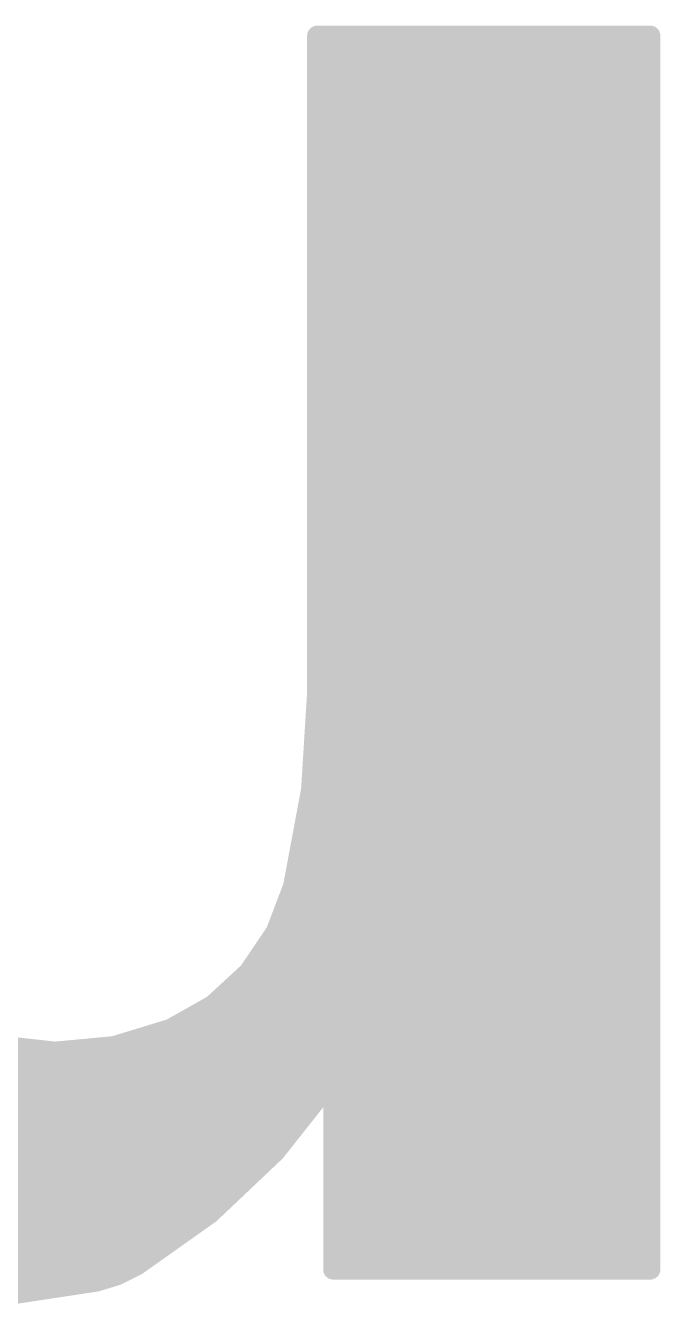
# Model space of a CAD drawing. Extents: x -15.6 to 82.7, y -6.5 to 54.7.
# Drawn here: x 36.22 to 37.023, y 44.209 to 45.834 of the extents above; entities that cross this region are included whole.
import ezdxf

# ---------------------------------------------------------------- set-up
doc = ezdxf.new("R2010")
doc.units = 0
doc.layers.add('21', color=41, linetype='CONTINUOUS')

msp = doc.modelspace()

# ---------------------------------------------------------------- linework, layer by layer
at = {"layer": '21', "const_width": 0.0127}
for points in [[(36.5887, 45.828, 1), (36.5887, 45.8153)], [(36.5951, 45.8216, 1), (36.5824, 45.8216)], [(37.0166, 45.8216, 1), (37.004, 45.8216)], [(37.0103, 45.8153, 1), (37.0103, 45.828)], [(36.5887, 45.8025, 1), (36.5887, 45.7899)], [(37.0103, 45.7899, 1), (37.0103, 45.8025)], [(36.5887, 45.7771, 1), (36.5887, 45.7645)], [(37.0103, 45.7645, 1), (37.0103, 45.7771)], [(36.5887, 45.7518, 1), (36.5887, 45.7391)], [(37.0103, 45.7391, 1), (37.0103, 45.7518)], [(36.5887, 45.7263, 1), (36.5887, 45.7137)], [(37.0103, 45.7137, 1), (37.0103, 45.7263)], [(36.5887, 45.7009, 1), (36.5887, 45.6883)], [(37.0103, 45.6883, 1), (37.0103, 45.7009)], [(36.5887, 45.6756, 1), (36.5887, 45.6629)], [(37.0103, 45.6629, 1), (37.0103, 45.6756)], [(36.5887, 45.6501, 1), (36.5887, 45.6375)], [(37.0103, 45.6375, 1), (37.0103, 45.6501)], [(36.5887, 45.6247, 1), (36.5887, 45.6121)], [(37.0103, 45.6121, 1), (37.0103, 45.6247)], [(36.5887, 45.5994, 1), (36.5887, 45.5867)], [(37.0103, 45.5867, 1), (37.0103, 45.5994)], [(36.5887, 45.5739, 1), (36.5887, 45.5613)], [(37.0103, 45.5613, 1), (37.0103, 45.5739)], [(36.5887, 45.5485, 1), (36.5887, 45.5359)], [(37.0103, 45.5359, 1), (37.0103, 45.5485)], [(36.5887, 45.5232, 1), (36.5887, 45.5105)], [(37.0103, 45.5105, 1), (37.0103, 45.5232)], [(36.5887, 45.4977, 1), (36.5887, 45.4851)], [(37.0103, 45.4851, 1), (37.0103, 45.4977)], [(36.5887, 45.4723, 1), (36.5887, 45.4597)], [(37.0103, 45.4597, 1), (37.0103, 45.4723)], [(36.5887, 45.447, 1), (36.5887, 45.4343)], [(37.0103, 45.4343, 1), (37.0103, 45.447)], [(36.5887, 45.4215, 1), (36.5887, 45.4089)], [(37.0103, 45.4089, 1), (37.0103, 45.4215)], [(36.5887, 45.3961, 1), (36.5887, 45.3835)], [(37.0103, 45.3835, 1), (37.0103, 45.3961)], [(36.5887, 45.3708, 1), (36.5887, 45.3581)], [(37.0103, 45.3581, 1), (37.0103, 45.3708)], [(36.5887, 45.3453, 1), (36.5887, 45.3327)], [(37.0103, 45.3327, 1), (37.0103, 45.3453)], [(36.5887, 45.3199, 1), (36.5887, 45.3073)], [(37.0103, 45.3073, 1), (37.0103, 45.3199)], [(36.5887, 45.2946, 1), (36.5887, 45.2819)], [(37.0103, 45.2819, 1), (37.0103, 45.2946)], [(36.5887, 45.2692, 1), (36.5887, 45.2565)], [(37.0103, 45.2565, 1), (37.0103, 45.2692)], [(36.5887, 45.2437, 1), (36.5887, 45.2311)], [(37.0103, 45.2311, 1), (37.0103, 45.2437)], [(36.5887, 45.2184, 1), (36.5887, 45.2057)], [(37.0103, 45.2057, 1), (37.0103, 45.2184)], [(36.5887, 45.193, 1), (36.5887, 45.1803)], [(37.0103, 45.1803, 1), (37.0103, 45.193)], [(36.5887, 45.1675, 1), (36.5887, 45.1549)], [(37.0103, 45.1549, 1), (37.0103, 45.1675)], [(36.5887, 45.1422, 1), (36.5887, 45.1295)], [(37.0103, 45.1295, 1), (37.0103, 45.1422)], [(36.5887, 45.1168, 1), (36.5887, 45.1041)], [(37.0103, 45.1041, 1), (37.0103, 45.1168)], [(36.5887, 45.0913, 1), (36.5887, 45.0787)], [(37.0103, 45.0787, 1), (37.0103, 45.0913)], [(36.5887, 45.066, 1), (36.5887, 45.0533)], [(37.0103, 45.0533, 1), (37.0103, 45.066)], [(36.5887, 45.0406, 1), (36.5887, 45.0279)], [(37.0103, 45.0279, 1), (37.0103, 45.0406)], [(36.5887, 45.0151, 1), (36.5887, 45.0025)], [(37.0103, 45.0025, 1), (37.0103, 45.0151)], [(36.595, 44.9906, 1), (36.5824, 44.9914)], [(36.5882, 44.9898, 1), (36.5882, 44.9771)], [(36.5824, 44.991, 1), (36.5951, 44.991)], [(37.0103, 44.9771, 1), (37.0103, 44.9898)], [(36.5867, 44.9644, 1), (36.5867, 44.9517)], [(37.0103, 44.9517, 1), (37.0103, 44.9644)], [(36.5851, 44.9389, 1), (36.5851, 44.9263)], [(37.0103, 44.9263, 1), (37.0103, 44.9389)], [(36.5835, 44.9136, 1), (36.5835, 44.9009)], [(37.0103, 44.9009, 1), (37.0103, 44.9136)], [(36.582, 44.8882, 1), (36.582, 44.8755)], [(37.0103, 44.8755, 1), (37.0103, 44.8882)], [(36.5747, 44.8673, 1), (36.5874, 44.8665)], [(36.5873, 44.8657, 1), (36.5748, 44.868)], [(36.5791, 44.8627, 1), (36.5791, 44.8501)], [(37.0103, 44.8501, 1), (37.0103, 44.8627)], [(36.5743, 44.8374, 1), (36.5743, 44.8247)], [(37.0103, 44.8247, 1), (37.0103, 44.8374)], [(36.5696, 44.812, 1), (36.5696, 44.7993)], [(37.0103, 44.7993, 1), (37.0103, 44.812)], [(36.5649, 44.7865, 1), (36.5649, 44.7739)], [(37.0103, 44.7739, 1), (37.0103, 44.7865)], [(36.5641, 44.7423, 1), (36.5523, 44.7469)], [(36.5601, 44.7612, 1), (36.5601, 44.7485)], [(37.0103, 44.7485, 1), (37.0103, 44.7612)], [(36.5524, 44.7358, 1), (36.5524, 44.7231)], [(36.552, 44.7458, 1), (36.5644, 44.7434)], [(37.0103, 44.7231, 1), (37.0103, 44.7358)], [(36.5428, 44.7103, 1), (36.5428, 44.6977)], [(37.0103, 44.6977, 1), (37.0103, 44.7103)], [(36.5305, 44.6894, 1), (36.5423, 44.6849)], [(36.5417, 44.6836, 1), (36.5311, 44.6907)], [(36.5307, 44.685, 1), (36.5307, 44.6723)], [(37.0103, 44.6723, 1), (37.0103, 44.685)], [(36.5135, 44.6596, 1), (36.5135, 44.6469)], [(37.0103, 44.6469, 1), (37.0103, 44.6596)], [(36.4967, 44.6397, 1), (36.5073, 44.6326)], [(36.5063, 44.6315, 1), (36.4977, 44.6409)], [(36.4929, 44.6341, 1), (36.4929, 44.6215)], [(37.0103, 44.6215, 1), (37.0103, 44.6341)], [(36.4654, 44.6088, 1), (36.4654, 44.5961)], [(37.0103, 44.5961, 1), (37.0103, 44.6088)], [(36.4525, 44.5992, 1), (36.4611, 44.5898)], [(36.46, 44.589, 1), (36.4537, 44.6)], [(36.4258, 44.5834, 1), (36.4258, 44.5707)], [(37.0103, 44.5707, 1), (37.0103, 44.5834)], [(36.3618, 44.5579, 1), (36.3618, 44.5453)], [(36.4002, 44.5698, 1), (36.4064, 44.5588)], [(36.4052, 44.5582, 1), (36.4014, 44.5704)], [(37.0103, 44.5453, 1), (37.0103, 44.5579)], [(36.2564, 44.5417, 1), (36.2576, 44.5291)], [(36.2563, 44.5291, 1), (36.2577, 44.5417)], [(36.3298, 44.5485, 1), (36.3335, 44.5363)], [(36.3322, 44.5361, 1), (36.331, 44.5487)], [(37.0103, 44.5199, 1), (37.0103, 44.5326)], [(37.0103, 44.4945, 1), (37.0103, 44.5072)], [(36.6065, 44.5046, 1), (36.6065, 44.492)], [(36.6115, 44.4944, 1), (36.6015, 44.5022)], [(36.6153, 44.4983, 1), (36.6027, 44.4983)], [(36.609, 44.492, 1), (36.609, 44.5046)], [(36.5884, 44.4691, 1), (36.5884, 44.4817)], [(36.609, 44.4817, 1), (36.609, 44.4691)], [(37.0103, 44.4691, 1), (37.0103, 44.4817)], [(36.5683, 44.4437, 1), (36.5683, 44.4564)], [(36.609, 44.4564, 1), (36.609, 44.4437)], [(37.0103, 44.4437, 1), (37.0103, 44.4564)], [(36.5482, 44.4183, 1), (36.5482, 44.431)], [(36.609, 44.431, 1), (36.609, 44.4183)], [(37.0103, 44.4183, 1), (37.0103, 44.431)], [(36.5308, 44.4129, 1), (36.5408, 44.405)], [(36.5402, 44.4043, 1), (36.5314, 44.4135)], [(36.5255, 44.3929, 1), (36.5255, 44.4055)], [(36.609, 44.4055, 1), (36.609, 44.3929)], [(37.0103, 44.3929, 1), (37.0103, 44.4055)], [(36.4988, 44.3675, 1), (36.4988, 44.3802)], [(36.609, 44.3802, 1), (36.609, 44.3675)], [(37.0103, 44.3675, 1), (37.0103, 44.3802)], [(36.472, 44.3421, 1), (36.472, 44.3548)], [(36.609, 44.3548, 1), (36.609, 44.3421)], [(37.0103, 44.3421, 1), (37.0103, 44.3548)], [(36.4425, 44.3167, 1), (36.4425, 44.3293)], [(36.4487, 44.3351, 1), (36.4575, 44.3259)], [(36.4568, 44.3253, 1), (36.4494, 44.3357)], [(36.609, 44.3293, 1), (36.609, 44.3167)], [(37.0103, 44.3167, 1), (37.0103, 44.3293)], [(36.4067, 44.2913, 1), (36.4067, 44.304)], [(36.609, 44.304, 1), (36.609, 44.2913)], [(37.0103, 44.2913, 1), (37.0103, 44.304)], [(36.3564, 44.2698, 1), (36.3638, 44.2594)], [(36.3629, 44.2589, 1), (36.3573, 44.2703)], [(36.3708, 44.2659, 1), (36.3708, 44.2786)], [(36.609, 44.2786, 1), (36.609, 44.2659)], [(36.609, 44.2659, 1), (36.609, 44.2532)], [(37.0103, 44.2659, 1), (37.0103, 44.2786)], [(37.0103, 44.2532, 1), (37.0103, 44.2659)], [(36.3074, 44.2504, 1), (36.3112, 44.2382)], [(36.3103, 44.238, 1), (36.3083, 44.2506)], [(36.3175, 44.2405, 1), (36.3175, 44.2531)], [(36.3327, 44.258, 1), (36.3384, 44.2467)], [(36.3374, 44.2463, 1), (36.3337, 44.2584)], [(36.6027, 44.2595, 1), (36.6153, 44.2595)], [(37.004, 44.2595, 1), (37.0166, 44.2595)]]:
    msp.add_lwpolyline(points, format="xyb", dxfattribs=at)
at = {"layer": '21', "const_width": 0.0254}
for points in [[(37.0103, 45.8216), (36.5887, 45.8216)], [(36.5887, 45.8216), (36.5887, 44.991)], [(37.0103, 44.2595), (37.0103, 45.8216)], [(36.5887, 45.7962), (37.0103, 45.7962)], [(36.5887, 45.7708), (37.0103, 45.7708)], [(36.5887, 45.7454), (37.0103, 45.7454)], [(36.5887, 45.72), (37.0103, 45.72)], [(36.5887, 45.6946), (37.0103, 45.6946)], [(36.5887, 45.6692), (37.0103, 45.6692)], [(36.5887, 45.6438), (37.0103, 45.6438)], [(36.5887, 45.6184), (37.0103, 45.6184)], [(36.5887, 45.593), (37.0103, 45.593)], [(36.5887, 45.5676), (37.0103, 45.5676)], [(36.5887, 45.5422), (37.0103, 45.5422)], [(36.5887, 45.5168), (37.0103, 45.5168)], [(36.5887, 45.4914), (37.0103, 45.4914)], [(36.5887, 45.466), (37.0103, 45.466)], [(36.5887, 45.4406), (37.0103, 45.4406)], [(36.5887, 45.4152), (37.0103, 45.4152)], [(36.5887, 45.3898), (37.0103, 45.3898)], [(36.5887, 45.3644), (37.0103, 45.3644)], [(36.5887, 45.339), (37.0103, 45.339)], [(36.5887, 45.3136), (37.0103, 45.3136)], [(36.5887, 45.2882), (37.0103, 45.2882)], [(36.5887, 45.2628), (37.0103, 45.2628)], [(36.5887, 45.2374), (37.0103, 45.2374)], [(36.5887, 45.212), (37.0103, 45.212)], [(36.5887, 45.1866), (37.0103, 45.1866)], [(36.5887, 45.1612), (37.0103, 45.1612)], [(36.5887, 45.1358), (37.0103, 45.1358)], [(36.5887, 45.1104), (37.0103, 45.1104)], [(36.5887, 45.085), (37.0103, 45.085)], [(36.5887, 45.0596), (37.0103, 45.0596)], [(36.5887, 45.0342), (37.0103, 45.0342)], [(36.5887, 45.0088), (37.0103, 45.0088)], [(36.5887, 44.991), (36.581, 44.8669)], [(36.5882, 44.9834), (37.0103, 44.9834)], [(36.5867, 44.958), (37.0103, 44.958)], [(36.5851, 44.9326), (37.0103, 44.9326)], [(36.5835, 44.9072), (37.0103, 44.9072)], [(36.582, 44.8818), (37.0103, 44.8818)], [(36.581, 44.8669), (36.5582, 44.7446)], [(36.5791, 44.8564), (37.0103, 44.8564)], [(36.5743, 44.831), (37.0103, 44.831)], [(36.5696, 44.8056), (37.0103, 44.8056)], [(36.5649, 44.7802), (37.0103, 44.7802)], [(36.5582, 44.7446), (36.5364, 44.6871)], [(36.5601, 44.7548), (37.0103, 44.7548)], [(36.5524, 44.7294), (37.0103, 44.7294)], [(36.5428, 44.704), (37.0103, 44.704)], [(36.5364, 44.6871), (36.502, 44.6362)], [(36.5307, 44.6786), (37.0103, 44.6786)], [(36.5135, 44.6532), (37.0103, 44.6532)], [(36.502, 44.6362), (36.4568, 44.5945)], [(36.4929, 44.6278), (37.0103, 44.6278)], [(36.4654, 44.6024), (37.0103, 44.6024)], [(36.4568, 44.5945), (36.4033, 44.5643)], [(36.4258, 44.577), (37.0103, 44.577)], [(36.4033, 44.5643), (36.3316, 44.5424)], [(36.3618, 44.5516), (37.0103, 44.5516)], [(36.257, 44.5354), (36.1825, 44.5437)], [(36.3316, 44.5424), (36.257, 44.5354)], [(35.5821, 44.5262), (37.0103, 44.5262)], [(35.5946, 44.5008), (37.0103, 44.5008)], [(36.5358, 44.4089), (36.6065, 44.4983)], [(36.6065, 44.4983), (36.609, 44.4983)], [(36.609, 44.4983), (36.609, 44.2595)], [(35.6071, 44.4754), (36.5884, 44.4754)], [(36.609, 44.4754), (37.0103, 44.4754)], [(35.6196, 44.45), (36.5683, 44.45)], [(36.609, 44.45), (37.0103, 44.45)], [(35.634, 44.4246), (36.5482, 44.4246)], [(36.609, 44.4246), (37.0103, 44.4246)], [(36.4531, 44.3305), (36.5358, 44.4089)], [(35.6529, 44.3992), (36.5255, 44.3992)], [(36.609, 44.3992), (37.0103, 44.3992)], [(35.6718, 44.3738), (36.4988, 44.3738)], [(36.609, 44.3738), (37.0103, 44.3738)], [(35.6908, 44.3484), (36.472, 44.3484)], [(36.609, 44.3484), (37.0103, 44.3484)], [(35.7172, 44.323), (36.4425, 44.323)], [(36.3601, 44.2646), (36.4531, 44.3305)], [(36.609, 44.323), (37.0103, 44.323)], [(35.7593, 44.2976), (36.4067, 44.2976)], [(36.609, 44.2976), (37.0103, 44.2976)], [(35.8028, 44.2722), (36.3708, 44.2722)], [(36.3355, 44.2523), (36.3601, 44.2646)], [(36.609, 44.2722), (37.0103, 44.2722)], [(36.609, 44.2595), (37.0103, 44.2595)], [(35.8709, 44.2468), (36.3175, 44.2468)], [(36.1615, 44.2219), (36.3093, 44.2443)], [(36.3093, 44.2443), (36.3355, 44.2523)]]:
    msp.add_lwpolyline(points, dxfattribs=at)

doc.saveas('drawing.dxf')
